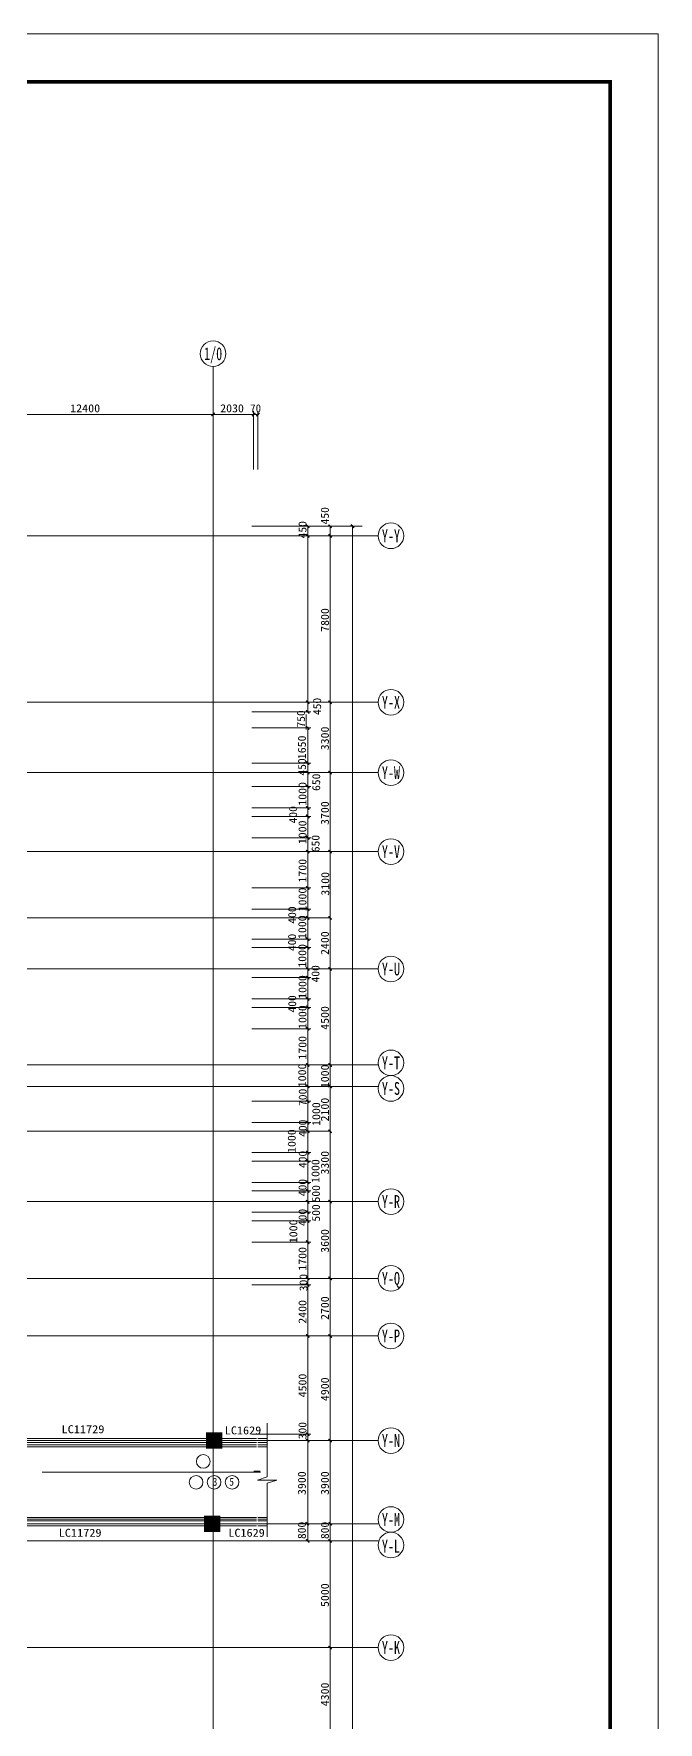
# Model space of a CAD drawing. Extents: x -307567 to 704339, y -10277 to 165507.
# Drawn here: x 675067 to 704339, y 86380 to 165507 of the extents above; entities that cross this region are included whole.
import ezdxf
from ezdxf.enums import TextEntityAlignment as Align

# ---------------------------------------------------------------- set-up
doc = ezdxf.new("R2010")
doc.units = 0
doc.header["$MEASUREMENT"] = 0
doc.layers.add('AXIS', color=7, linetype='CONTINUOUS', lineweight=5)
doc.layers.add('wode', color=250, linetype='CONTINUOUS', lineweight=0)
doc.styles.get("Standard").update_dxf_attribs({"font": 'txt', "height": 3})

msp = doc.modelspace()

# ---------------------------------------------------------------- linework, layer by layer
at = {"layer": 'AXIS', "color": 0}
msp.add_lwpolyline([(704339.14165, 165507.00555), (574079.034, 165507.00555), (574079.034, -10276.53074), (704339.14165, -10276.53074)], close=True, dxfattribs=at)
at = {"layer": 'AXIS', "color": 0, "const_width": 180.29081}
msp.add_lwpolyline([(702085.50657, 163253.37047), (576332.66908, 163253.37047), (576332.66908, -8022.89565), (702085.50657, -8022.89565)], close=True, dxfattribs=at)
at = {"layer": 'wode', "color": 0}
for p, q in [((683474.33624, 149913.84813), (683474.33624, 146613.8756)), ((671474.33624, 147663.86644), (683474.33624, 147663.86644)), ((683474.33624, 147813.86644), (683474.33624, 145080.4497)), ((683474.33624, 147663.86644), (685574.33624, 147663.86644)), ((685374.34844, 147813.86644), (685374.34844, 145080.4497)), ((685374.34844, 147663.86644), (685574.33624, 147663.86644)), ((685574.33624, 147813.86644), (685574.33624, 145080.4497)), ((683474.33624, 146613.8756), (683474.33624, 95170.36669)), ((688059.29717, 142430.48326), (685282.83233, 142430.48326)), ((690459.22393, 142430.48326), (687459.22393, 142430.48326)), ((687909.29717, 141980.48326), (687909.29717, 142430.48326)), ((688959.22393, 141980.48326), (688959.22393, 142430.48326)), ((690009.29717, 19280.47411), (690009.29717, 142430.48326)), ((687909.29717, 141980.48326), (611671.61407, 141980.48326)), ((688059.29717, 141980.48326), (685455.46417, 141980.48326)), ((691209.29717, 141980.48326), (687909.29717, 141980.48326)), ((687909.29717, 134180.48326), (687909.29717, 141980.48326)), ((688959.29717, 134180.48326), (688959.29717, 141980.48326)), ((688059.29717, 134180.48326), (657674.33624, 134180.48326)), ((688059.29717, 133730.48326), (685282.83233, 133730.48326)), ((691209.29717, 134180.48326), (687909.29717, 134180.48326)), ((687909.29717, 133730.48326), (687909.29717, 134180.48326)), ((688959.29717, 130880.48326), (688959.29717, 134180.48326)), ((688059.29717, 132979.39379), (685282.83233, 132979.39379)), ((687839.31426, 132908.14745), (687839.31426, 133609.23998)), ((687909.29717, 131330.48326), (687909.29717, 133029.39074)), ((687909.29717, 130880.48326), (611671.61407, 130880.48326)), ((688059.29717, 131330.48326), (685282.83233, 131330.48326)), ((685282.83233, 130880.48326), (688059.29717, 130880.48326)), ((688059.29717, 130880.48326), (685455.46417, 130880.48326)), ((687909.29717, 130880.48326), (687909.29717, 131330.48326)), ((691209.29717, 130880.48326), (687909.29717, 130880.48326)), ((687909.29717, 130230.47716), (687909.29717, 130880.48326)), ((688959.29717, 127180.48021), (688959.29717, 130880.48326)), ((685282.83233, 130230.47716), (688059.29717, 130230.47716)), ((687909.29717, 129230.48326), (687909.29717, 130230.47716)), ((685282.83233, 129230.48326), (688059.29717, 129230.48326)), ((687909.29717, 128830.48021), (687909.29717, 129230.48326)), ((685282.83233, 128830.48021), (688059.29717, 128830.48021)), ((687909.29717, 127830.47716), (687909.29717, 128830.48021)), ((685282.83233, 127830.47716), (688059.29717, 127830.47716)), ((687909.29717, 127180.48021), (687909.29717, 127830.47716)), ((687909.29717, 127180.48021), (611671.61407, 127180.48021)), ((687909.29717, 127180.48021), (635372.20001, 127180.48021)), ((685282.83233, 127180.48021), (688059.29717, 127180.48021)), ((691209.29717, 127180.48021), (687909.29717, 127180.48021)), ((687909.29717, 125480.48326), (687909.29717, 127180.48021)), ((688959.29717, 121680.47716), (688959.29717, 127180.48021)), ((685282.83233, 125480.48326), (688059.29717, 125480.48326)), ((687909.29717, 124480.48021), (687909.29717, 125480.48326)), ((685282.83233, 124480.48021), (688059.29717, 124480.48021)), ((687909.29717, 124080.47716), (687909.29717, 124480.48021)), ((687909.29717, 121680.47716), (687909.29717, 124480.48021)), ((667424.33624, 124080.47716), (688959.29717, 124080.47716)), ((687909.29717, 123080.48326), (687909.29717, 124080.47716)), ((685282.83233, 123080.48326), (688059.29717, 123080.48326)), ((685282.83233, 122680.48021), (688059.29717, 122680.48021)), ((687909.29717, 122680.48021), (687909.29717, 123080.48326)), ((687909.29717, 121680.47716), (687909.29717, 122680.48021)), ((687909.29717, 121680.47716), (611671.61407, 121680.47716)), ((685282.83233, 121680.47716), (688059.29717, 121680.47716)), ((685282.83233, 121280.48326), (688059.29717, 121280.48326)), ((691209.29717, 121680.47716), (687909.29717, 121680.47716)), ((687909.29717, 121280.48326), (687909.29717, 121680.47716)), ((687909.29717, 120280.48021), (687909.29717, 121280.48326)), ((688959.29717, 117180.47716), (688959.29717, 121680.47716)), ((685282.83233, 120280.48021), (688059.29717, 120280.48021)), ((687909.29717, 119880.47716), (687909.29717, 120280.48021)), ((685282.83233, 119880.47716), (688059.29717, 119880.47716)), ((687909.29717, 118880.48326), (687909.29717, 119880.47716)), ((685282.83233, 118880.48326), (688059.29717, 118880.48326)), ((687909.29717, 116180.48326), (687909.29717, 118880.48326)), ((687909.29717, 117180.47716), (611671.61407, 117180.47716)), ((685282.83233, 117180.47716), (688059.29717, 117180.47716)), ((691209.29717, 117180.47716), (687909.29717, 117180.47716)), ((688959.29717, 116180.48326), (688959.29717, 117180.47716)), ((687909.29717, 116180.48326), (611671.61407, 116180.48326)), ((685282.83233, 116180.48326), (688059.29717, 116180.48326)), ((691209.29717, 116180.48326), (687909.29717, 116180.48326)), ((687909.29717, 115480.48021), (687909.29717, 116180.48326)), ((688959.29717, 110780.48326), (688959.29717, 116180.48326)), ((685282.83233, 115480.48021), (688059.29717, 115480.48021)), ((687909.29717, 114480.47716), (687909.29717, 115480.48021)), ((667424.33624, 114080.48326), (688959.29717, 114080.48326)), ((685282.83233, 114480.47716), (688059.29717, 114480.47716)), ((687909.29717, 114080.48326), (687909.29717, 114480.47716)), ((687909.29717, 110780.48326), (687909.29717, 114480.47716)), ((687909.29717, 113080.48021), (687909.29717, 114080.48326)), ((685282.83233, 113080.48021), (688059.29717, 113080.48021)), ((685282.83233, 112680.47716), (688059.29717, 112680.47716)), ((687909.29717, 112680.47716), (687909.29717, 113080.48021)), ((687909.29717, 111680.48326), (687909.29717, 112680.47716)), ((685282.83233, 111680.48326), (688059.29717, 111680.48326)), ((687909.29717, 111280.48021), (687909.29717, 111680.48326)), ((687909.29717, 110780.48326), (611671.61407, 110780.48326)), ((685282.83233, 111280.48021), (688059.29717, 111280.48021)), ((687909.29717, 110280.47716), (687909.29717, 111280.48021)), ((691209.29717, 110780.48326), (687909.29717, 110780.48326)), ((688959.29717, 107180.48326), (688959.29717, 110780.48326)), ((685282.83233, 110280.47716), (688059.29717, 110280.47716)), ((687909.29717, 109880.48326), (687909.29717, 110280.47716)), ((685282.83233, 109880.48326), (688059.29717, 109880.48326)), ((687909.29717, 108880.48021), (687909.29717, 109880.48326)), ((685282.83233, 108880.48021), (688059.29717, 108880.48021)), ((687909.29717, 107180.48326), (687909.29717, 108880.48021)), ((687909.29717, 107180.48326), (611671.61407, 107180.48326)), ((685282.83233, 107180.48326), (688059.29717, 107180.48326)), ((688059.29717, 107180.48326), (685282.83233, 107180.48326)), ((688059.29717, 106880.47411), (685282.83233, 106880.47411)), ((691209.29717, 107180.48326), (687909.29717, 107180.48326)), ((687909.29717, 106880.48326), (687909.29717, 107180.48326)), ((687909.29717, 106830.46801), (687909.29717, 107180.48326)), ((687909.29717, 104480.48326), (687909.29717, 106830.46801)), ((688959.29717, 104480.48326), (688959.29717, 107180.48326)), ((687909.29717, 104480.48326), (611671.61407, 104480.48326)), ((688059.29717, 104480.48326), (685282.83233, 104480.48326)), ((691209.29717, 104480.48326), (687909.29717, 104480.48326)), ((687909.29717, 99930.47716), (687909.29717, 104480.48326)), ((688959.29717, 99580.48021), (688959.29717, 104480.48326)), ((688059.29717, 99880.48021), (685282.83233, 99880.48021)), ((687909.29717, 99580.48021), (687909.29717, 99930.47716)), ((683474.33624, 99580.48021), (611671.61407, 99580.48021)), ((683474.33624, 99580.48021), (611671.61407, 99580.48021)), ((671767.34161, 99680.48326), (683174.33624, 99680.48326)), ((671767.34161, 99485.47594), (683174.33624, 99485.47594)), ((671767.34161, 99375.6859), (683174.33624, 99375.6859)), ((671767.34161, 99280.69078), (683174.33624, 99280.69078)), ((691209.29717, 99580.48021), (683474.33624, 99580.48021)), ((691209.29717, 99580.48021), (683474.33624, 99580.48021)), ((683474.33624, 14706.69519), (683474.33624, 99323.73888)), ((683874.34844, 99680.48326), (685504.35333, 99680.48326)), ((683874.34844, 99485.47594), (685504.35333, 99485.47594)), ((683874.34844, 99375.6859), (685504.35333, 99375.6859)), ((683874.34844, 99280.69078), (685504.35333, 99280.69078)), ((688059.29717, 99580.48021), (685282.83233, 99580.48021)), ((685574.33624, 99680.48326), (686004.08477, 99680.48326)), ((685574.33624, 99485.47594), (686004.08477, 99485.47594)), ((685574.33624, 99485.47594), (686004.08477, 99485.47594)), ((685574.33624, 99375.6859), (686004.08477, 99375.6859)), ((685574.33624, 99280.69078), (686004.08477, 99280.69078)), ((687909.29717, 94880.47411), (687909.29717, 99580.48021)), ((688959.29717, 95680.48021), (688959.29717, 99580.48021)), ((685680.31768, 98149.43773), (685379.32891, 98149.43773)), ((680280.97686, 98099.13866), (675464.97344, 98099.13866)), ((680916.02325, 98099.13866), (680147.05352, 98099.13866)), ((685697.05352, 98099.13866), (680916.02325, 98099.13866)), ((671774.33624, 95980.48021), (683074.36065, 95980.48021)), ((671774.33624, 95890.68529), (683074.36065, 95890.68529)), ((683074.36065, 95812.38939), (671774.33624, 95812.38939)), ((683774.33624, 95980.48021), (685504.35333, 95980.48021)), ((683774.33624, 95890.68529), (685504.35333, 95890.68529)), ((685504.35333, 95812.38939), (683774.33624, 95812.38939)), ((685574.33624, 95980.48021), (686004.08477, 95980.48021)), ((685574.33624, 95980.48021), (686004.08477, 95980.48021)), ((685574.33624, 95890.68529), (686004.08477, 95890.68529)), ((685574.33624, 95890.68529), (686004.08477, 95890.68529)), ((686004.08477, 95812.38939), (685574.33624, 95812.38939)), ((686004.08477, 95812.38939), (685574.33624, 95812.38939)), ((683474.33624, 95680.48021), (611671.61407, 95680.48021)), ((683474.33624, 95680.48021), (611671.61407, 95680.48021)), ((683074.36065, 95581.40184), (671774.33624, 95581.40184)), ((691209.29717, 95680.48021), (683474.33624, 95680.48021)), ((691209.29717, 95680.48021), (683474.33624, 95680.48021)), ((685504.35333, 95581.40184), (683774.33624, 95581.40184)), ((686004.08477, 95581.40184), (685574.33624, 95581.40184)), ((688959.29717, 94880.47411), (688959.29717, 95680.48021)), ((687909.29717, 94880.47411), (611671.61407, 94880.47411)), ((687909.29717, 94880.47411), (611671.61407, 94880.47411)), ((685282.83233, 94880.47411), (688059.29717, 94880.47411)), ((691209.29717, 94880.47411), (687909.29717, 94880.47411)), ((691209.29717, 94880.47411), (687909.29717, 94880.47411)), ((688959.29717, 89880.46801), (688959.29717, 94880.47411)), ((687909.29717, 89880.46801), (611671.61407, 89880.46801)), ((687909.29717, 89880.46801), (611671.61407, 89880.46801)), ((691209.29717, 89880.46801), (687909.29717, 89880.46801)), ((691209.29717, 89880.46801), (687909.29717, 89880.46801)), ((688959.29717, 85580.47411), (688959.29717, 89880.46801))]:
    msp.add_line(p, q, dxfattribs=at)
at = {"layer": 'wode', "color": 0, "const_width": 67.5}
for points in [[(683399.33624, 147588.86644), (683549.33624, 147738.86644)], [(683399.33624, 147588.86644), (683549.33624, 147738.86644)], [(685299.34844, 147588.86644), (685449.34844, 147738.86644)], [(685499.33624, 147588.86644), (685649.33624, 147738.86644)], [(687834.29717, 142505.48326), (687984.29717, 142355.48326)], [(688884.22393, 142505.48326), (689034.22393, 142355.48326)], [(689934.29717, 142505.48326), (690084.29717, 142355.48326)], [(687834.29717, 142055.48326), (687984.29717, 141905.48326)], [(688884.29717, 142055.48326), (689034.29717, 141905.48326)], [(687834.29717, 134255.48326), (687984.29717, 134105.48326)], [(687834.29717, 134255.48326), (687984.29717, 134105.48326)], [(687834.29717, 133805.48326), (687984.29717, 133655.48326)], [(688884.29717, 134255.48326), (689034.29717, 134105.48326)], [(687834.29717, 133054.39379), (687984.29717, 132904.39379)], [(687834.29717, 131405.48326), (687984.29717, 131255.48326)], [(687834.29717, 130955.48326), (687984.29717, 130805.48326)], [(687834.29717, 130955.48326), (687984.29717, 130805.48326)], [(688884.29717, 130955.48326), (689034.29717, 130805.48326)], [(687834.29717, 130305.47716), (687984.29717, 130155.47716)], [(687834.29717, 129305.48326), (687984.29717, 129155.48326)], [(687834.29717, 128905.48021), (687984.29717, 128755.48021)], [(687834.29717, 127905.47716), (687984.29717, 127755.47716)], [(687834.29717, 127255.48021), (687984.29717, 127105.48021)], [(688884.29717, 127255.48021), (689034.29717, 127105.48021)], [(687834.29717, 125555.48326), (687984.29717, 125405.48326)], [(687834.29717, 124555.48021), (687984.29717, 124405.48021)], [(687834.29717, 124155.47716), (687984.29717, 124005.47716)], [(688884.29717, 124152.48339), (689034.29717, 124002.48339)], [(687834.29717, 123155.48326), (687984.29717, 123005.48326)], [(687834.29717, 122755.48021), (687984.29717, 122605.48021)], [(687834.29717, 121755.47716), (687984.29717, 121605.47716)], [(687834.29717, 121355.48326), (687984.29717, 121205.48326)], [(688884.29717, 121755.47716), (689034.29717, 121605.47716)], [(687834.29717, 120355.48021), (687984.29717, 120205.48021)], [(687834.29717, 119955.47716), (687984.29717, 119805.47716)], [(687834.29717, 118955.48326), (687984.29717, 118805.48326)], [(687834.29717, 117255.47716), (687984.29717, 117105.47716)], [(688884.29717, 117255.47716), (689034.29717, 117105.47716)], [(687834.29717, 116255.48326), (687984.29717, 116105.48326)], [(687834.29717, 115555.48021), (687984.29717, 115405.48021)], [(688884.29717, 116255.48326), (689034.29717, 116105.48326)], [(687834.29717, 114555.47716), (687984.29717, 114405.47716)], [(687834.29717, 114155.48326), (687984.29717, 114005.48326)], [(688877.11944, 114150.29222), (689027.11944, 114000.29222)], [(687834.29717, 113155.48021), (687984.29717, 113005.48021)], [(687834.29717, 112755.47716), (687984.29717, 112605.47716)], [(687834.29717, 111755.48326), (687984.29717, 111605.48326)], [(687834.29717, 111355.48021), (687984.29717, 111205.48021)], [(687834.29717, 110845.47655), (687984.29717, 110695.47655)], [(688884.29717, 110855.48326), (689034.29717, 110705.48326)], [(687834.29717, 110355.47716), (687984.29717, 110205.47716)], [(687834.29717, 109955.48326), (687984.29717, 109805.48326)], [(687834.29717, 108955.48021), (687984.29717, 108805.48021)], [(687834.29717, 107255.48326), (687984.29717, 107105.48326)], [(687834.29717, 107255.48326), (687984.29717, 107105.48326)], [(687834.29717, 106955.47411), (687984.29717, 106805.47411)], [(688884.29717, 107255.48326), (689034.29717, 107105.48326)], [(687834.29717, 104555.48326), (687984.29717, 104405.48326)], [(688884.29717, 104555.48326), (689034.29717, 104405.48326)], [(683174.33624, 99930.47716), (683174.33624, 99230.48326), (683874.34844, 99230.48326), (683874.34844, 99930.47716), (683174.33624, 99930.47716), (683174.33624, 99230.48326)], [(687834.29717, 99955.48021), (687984.29717, 99805.48021)], [(687834.29717, 99655.48021), (687984.29717, 99505.48021)], [(688884.29717, 99655.48021), (689034.29717, 99505.48021)], [(683074.36065, 96030.46801), (683074.36065, 95330.47411), (683774.33624, 95330.47411), (683774.33624, 96030.46801), (683074.36065, 96030.46801), (683074.36065, 95330.47411)], [(687804.3045, 95755.48021), (687954.3045, 95605.48021)], [(688884.29717, 95755.48021), (689034.29717, 95605.48021)], [(687834.29717, 94955.47411), (687984.29717, 94805.47411)], [(688884.29717, 94955.47411), (689034.29717, 94805.47411)], [(688884.29717, 89955.46801), (689034.29717, 89805.46801)]]:
    msp.add_lwpolyline(points, dxfattribs=at)
at = {"layer": 'wode', "color": 0}
msp.add_lwpolyline([(686004.08477, 100396.73693), (686004.08477, 97881.73754), (685554.08477, 97731.73754), (686454.08477, 97731.73754), (686004.08477, 97581.73754), (686004.08477, 95066.72899)], dxfattribs=at)
for centre, radius in [((683474.33624, 150513.82067), 600), ((691809.29717, 141980.48326), 600), ((691809.29717, 134180.48326), 600), ((691809.29717, 130880.48326), 600), ((691809.29717, 127180.48021), 600), ((691809.29717, 121680.47716), 600), ((691809.29717, 117280.48021), 600), ((691809.29717, 116080.48021), 600), ((691809.29717, 110780.48326), 600), ((691809.29717, 107180.48326), 600), ((691809.29717, 104480.48326), 600), ((691809.29717, 99580.48021), 600), ((691809.29717, 99580.48021), 600), ((683009.6878, 98600.63707), 319.36466), ((682676.65557, 97623.7694), 319.36466), ((683520.66192, 97623.7694), 319.36466), ((684363.6795, 97623.7694), 319.36466), ((691809.29717, 95880.46801), 600), ((691809.29717, 94680.46801), 600), ((691809.29717, 89880.46801), 600), ((691809.29717, 89880.46801), 600)]:
    msp.add_circle(centre, radius, dxfattribs=at)
for points in [[(683174.33624, 99930.47716), (683874.34844, 99930.47716), (683174.33624, 99230.48326), (683874.34844, 99230.48326)], [(683074.36065, 96030.46801), (683774.33624, 96030.46801), (683074.36065, 95330.47411), (683774.33624, 95330.47411)]]:
    msp.add_solid(points, dxfattribs=at)

# ---------------------------------------------------------------- texts
for s, height, width, p, p2 in [('1/0', 600, 0.65425, (683049.0921, 150213.82067), (683899.617, 150213.82067)), ('12400', 375, 0.940015, (676769.34356, 147768.86827), (678179.36553, 147768.86827)), ('2030', 375, 0.888018, (683806.34307, 147768.86827), (684916.36504, 147768.86827)), ('70', 375, 0.906706, (685212.33672, 147768.86827), (685722.3587, 147768.86827)), ('Y-Y', 600, 0.531555, (691384.05303, 141680.48326), (692234.54131, 141680.48326)), ('Y-X', 600, 0.531555, (691384.05303, 133880.48326), (692234.54131, 133880.48326)), ('Y-W', 600, 0.472493, (691384.05303, 130580.48326), (692234.54131, 130580.48326)), ('Y-V', 600, 0.472493, (691384.05303, 126880.48021), (692234.54131, 126880.48021)), ('Y-U', 600, 0.531555, (691384.05303, 121380.47716), (692234.54131, 121380.47716)), ('Y-T', 600, 0.531555, (691384.05303, 116980.48021), (692234.54131, 116980.48021)), ('Y-S', 600, 0.531555, (691384.05303, 115780.48021), (692234.54131, 115780.48021)), ('Y-R', 600, 0.531555, (691384.05303, 110480.48326), (692234.54131, 110480.48326)), ('Y-Q', 600, 0.531555, (691384.05303, 106880.48326), (692234.54131, 106880.48326)), ('Y-P', 600, 0.531555, (691384.05303, 104180.48326), (692234.54131, 104180.48326)), ('LC11729', 375, 0.893327, (676369.03838, 99924.23326), (678379.02374, 99924.23326)), ('LC1629', 375, 0.855011, (684021.45538, 99870.61083), (685731.47735, 99870.61083)), ('Y-N', 600, 0.531555, (691384.05303, 99280.48021), (692234.54131, 99280.48021)), ('Y-N', 600, 0.531555, (691384.05303, 99280.48021), (692234.54131, 99280.48021)), ('3', 375, 0.839941, (683460.49346, 97462.66405), (683670.47881, 97462.66405)), ('5', 375, 0.840088, (684237.48321, 97462.66405), (684447.50518, 97462.66405)), ('Y-M', 600, 0.531555, (691384.05303, 95580.46801), (692234.54131, 95580.46801)), ('LC11729', 375, 0.893327, (676235.00518, 95071.91088), (678244.99053, 95071.91088)), ('LC1629', 375, 0.855011, (684186.21368, 95071.91088), (685896.23565, 95071.91088)), ('Y-L', 600, 0.531555, (691384.05303, 94330.48021), (692234.54131, 94330.48021)), ('Y-K', 600, 0.531555, (691384.05303, 89580.47258), (692234.54131, 89580.47258)), ('Y-K', 600, 0.531555, (691384.05303, 89580.47258), (692234.54131, 89580.47258))]:
    msp.add_text(s, height=height, dxfattribs=dict(at, width=width)).set_placement(p, p2, align=Align.FIT)
for s, width, p, p2 in [('450', 0.863994, (688899.20196, 142514.4829), (688899.20196, 143324.47741)), ('450', 0.864004, (687849.31182, 141860.47594), (687849.31182, 142670.4796)), ('7800', 0.887996, (688899.31182, 137480.48326), (688899.31182, 138590.47777)), ('750', 0.863994, (687779.29229, 132992.15624), (687779.29229, 133802.15074)), ('450', 0.864004, (688535.18829, 133578.58812), (688535.18829, 134388.59179)), ('3300', 0.887996, (688899.31182, 131930.48326), (688899.31182, 133040.47777)), ('1650', 0.934732, (687821.88262, 131511.53795), (687821.88262, 132621.53246)), ('450', 0.863994, (687825.61797, 130744.16124), (687825.61797, 131554.15575)), ('650', 0.863994, (688492.63458, 130024.57506), (688492.63458, 130834.56957)), ('1000', 1.044709, (687849.31182, 129330.47716), (687849.31182, 130440.48082)), ('400', 0.925708, (687409.08965, 128503.43554), (687409.08965, 129313.43004)), ('3700', 0.888003, (688899.31182, 128430.47716), (688899.31182, 129540.48082)), ('1000', 1.044709, (687849.31182, 127530.47716), (687849.31182, 128640.48082)), ('650', 0.864004, (688461.32354, 127152.10802), (688461.32354, 127962.11168)), ('1700', 0.98667, (687849.31182, 125730.47716), (687849.31182, 126840.48082)), ('3100', 0.986662, (688914.50958, 125115.48082), (688914.50958, 126225.47533)), ('1000', 1.044709, (687849.31182, 124380.47716), (687849.31182, 125490.48082)), ('400', 0.925708, (687366.13311, 123803.64), (687366.13311, 124613.63451)), ('1000', 1.044709, (687839.31426, 123084.40172), (687839.31426, 124194.40538)), ('400', 0.925718, (687357.19756, 122519.95165), (687357.19756, 123329.95531)), ('1000', 1.044709, (687840.37628, 121738.37511), (687840.37628, 122848.37877)), ('2400', 0.888003, (688899.31182, 122336.47997), (688899.31182, 123446.48363)), ('1000', 1.044709, (687849.31182, 120280.48021), (687849.31182, 121390.48387)), ('400', 0.925718, (688457.73467, 121048.37877), (688457.73467, 121858.38243)), ('400', 0.925708, (687366.13311, 119639.43712), (687366.13311, 120449.43163)), ('1000', 1.044709, (687849.31182, 118870.47655), (687849.31182, 119980.48021)), ('4500', 0.888003, (688899.31182, 118830.47716), (688899.31182, 119940.48082)), ('1700', 0.98667, (687849.31182, 117430.48021), (687849.31182, 118540.48387)), ('1000', 1.044709, (687834.5169, 116139.21129), (687834.5169, 117249.21495)), ('1000', 1.044709, (688899.31182, 116094.46947), (688899.31182, 117204.47313)), ('700', 0.925718, (687858.24737, 115260.25927), (687858.24737, 116070.26293)), ('2100', 0.986662, (688899.31182, 114535.47289), (688899.31182, 115645.4674)), ('1000', 1.044709, (688493.5501, 114326.8059), (688493.5501, 115436.80956)), ('1000', 1.044709, (687345.07598, 113059.2766), (687345.07598, 114169.28026)), ('400', 0.925708, (687858.24737, 113812.59081), (687858.24737, 114622.58532)), ('400', 0.925708, (687858.24737, 112349.94432), (687858.24737, 113159.93883)), ('1000', 1.044709, (688457.77129, 111656.80773), (688457.77129, 112766.81139)), ('3300', 0.888003, (688899.31182, 112044.47863), (688899.31182, 113154.48229)), ('400', 0.925718, (687849.31182, 111030.47716), (687849.31182, 111840.48082)), ('500', 0.925718, (688481.72149, 110741.72899), (688481.72149, 111551.73265)), ('400', 0.925708, (687849.31182, 109630.48021), (687849.31182, 110440.47472)), ('500', 0.925718, (688481.72149, 109841.72899), (688481.72149, 110651.73265)), ('1000', 1.044701, (687419.30694, 108830.48326), (687419.30694, 109940.47777)), ('3600', 0.887996, (688899.31182, 108380.48326), (688899.31182, 109490.47777)), ('1700', 0.98667, (687849.31182, 107540.47777), (687849.31182, 108650.48143)), ('300', 0.925718, (687895.30792, 106579.47618), (687895.30792, 107389.47985)), ('2400', 0.887996, (687849.31182, 105055.48021), (687849.31182, 106165.47472)), ('2700', 0.887996, (688899.31182, 105230.48326), (688899.31182, 106340.47777)), ('4500', 0.887996, (687849.31182, 101605.48021), (687849.31182, 102715.47472)), ('4900', 0.888003, (688899.31182, 101430.47716), (688899.31182, 102540.48082)), ('300', 0.925718, (687849.31182, 99640.47472), (687849.31182, 100450.47838)), ('3900', 0.887996, (687819.31915, 97030.48021), (687819.31915, 98140.47472)), ('3900', 0.887996, (688899.31182, 97030.48021), (688899.31182, 98140.47472)), ('800', 0.925708, (687819.31915, 94964.47374), (687819.31915, 95774.46825)), ('800', 0.925708, (688899.31182, 94964.47374), (688899.31182, 95774.46825)), ('5000', 0.934732, (688899.31182, 91780.48021), (688899.31182, 92890.47472)), ('4300', 0.887999, (688899.31182, 87130.47564), (688899.31182, 88240.47472))]:
    msp.add_text(s, height=375, rotation=90, dxfattribs=dict(at, width=width)).set_placement(p, p2, align=Align.FIT)

doc.saveas('drawing.dxf')
